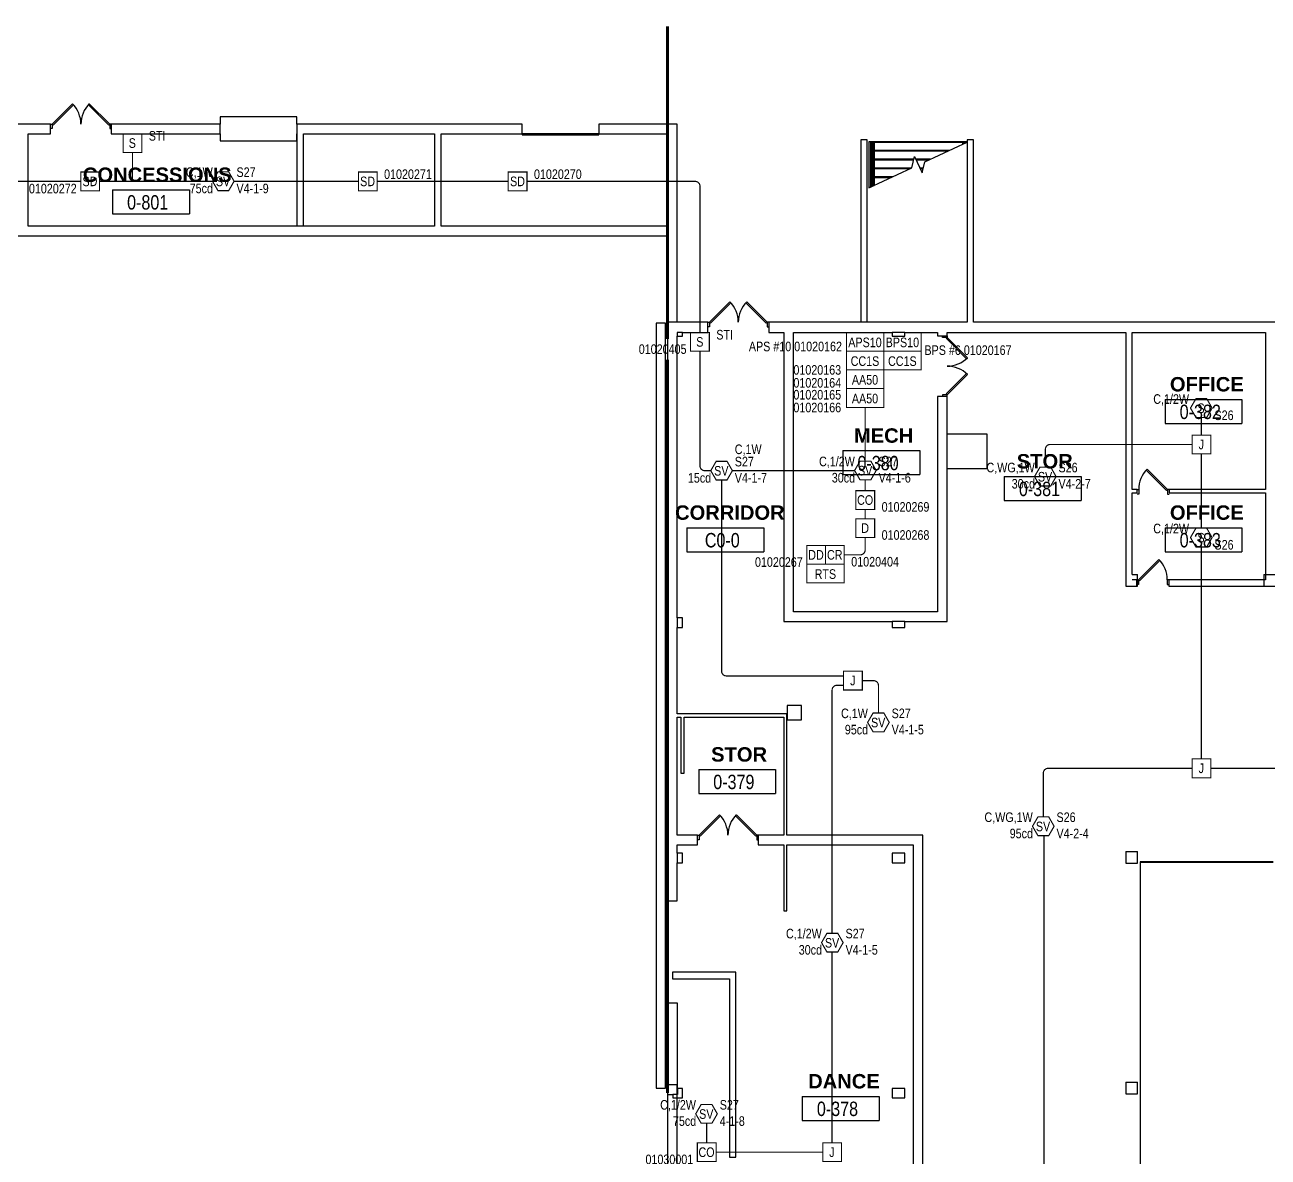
# Model space of a CAD drawing. Header units: inches. Extents: x 3516 to 15434, y -1454 to 5991.
# Drawn here: x 9389 to 10942, y 2782 to 4197 of the extents above; entities that cross this region are included whole.
import ezdxf
from ezdxf.enums import TextEntityAlignment as Align

# ---------------------------------------------------------------- set-up
doc = ezdxf.new("R2010")
doc.units = ezdxf.units.IN
doc.header["$LTSCALE"] = 0.25
doc.header["$MEASUREMENT"] = 0
for name, color, linetype in [('AMPLIFIER', 1, 'Continuous'), ('BACKGROUND', 8, 'Continuous'), ('CO DETECTOR', 1, 'Continuous'), ('CONDUIT', 6, 'Continuous'), ('DUCT DETECTOR', 1, 'Continuous'), ('HEAT DETECTOR', 1, 'Continuous'), ('JUNCTION BOX', 1, 'Continuous'), ('POWER SUPPLY', 1, 'Continuous'), ('PULL STATION', 1, 'Continuous'), ('RELAY MODULES', 1, 'Continuous'), ('REMOTE TEST STATION', 1, 'Continuous'), ('SIGNAL MODULE', 1, 'Continuous'), ('SMOKE DETECTOR', 1, 'Continuous'), ('SPEAKER', 1, 'Continuous'), ('SPEAKER STROBE', 1, 'Continuous')]:
    doc.layers.add(name, color=color, linetype=linetype)
doc.styles.add('Arial', font='arial.ttf', dxfattribs={"width": 0.8})
doc.styles.add('Arial_B_1', font='arialbd.ttf', dxfattribs={"height": 0.09375})
doc.styles.add('ESSCOE_TEXT', font='arial.ttf', dxfattribs={"width": 0.8, "height": 12})

# ---------------------------------------------------------------- blocks, each defined once
blk = doc.blocks.new('GC-S7')
at = {"layer": 'SPEAKER', "const_width": 1.46}
blk.add_lwpolyline([(13.8, 0.2), (7.1, 11.9), (-6.4, 11.9), (-13.2, 0.2), (-6.4, -11.5), (7.1, -11.5)], close=True, dxfattribs=at)
at = {"layer": 'SPEAKER', "style": 'Arial', "width": 0.8}
blk.add_text('S', height=12, dxfattribs=at).set_placement((0, 0), align=Align.MIDDLE)
for tag, p in [('C', (-15, 11.5)), ('1/2W', (-14.7, -8.8))]:
    blk.add_attdef(tag, text='', height=12, dxfattribs=at).set_placement(p, align=Align.MIDDLE_RIGHT)
blk.add_attdef('Speaker_Circuit', text='', height=12, dxfattribs=at).set_placement((16.8, -8.8), align=Align.MIDDLE_LEFT)
blk = doc.blocks.new('SIGA-278')
at = {"layer": 'PULL STATION', "const_width": 1.3}
blk.add_lwpolyline([(-11.5, -11.7), (-11.5, 11.7), (11.9, 11.7), (11.9, -11.7)], close=True, dxfattribs=at)
at = {"layer": 'PULL STATION', "style": 'Arial', "width": 0.8}
blk.add_text('S', height=12, dxfattribs=at).set_placement((0, 0), align=Align.MIDDLE)
for tag, p in [('ADDRESS', (20.6, 9)), ('ZONE', (20.6, -8.6))]:
    blk.add_attdef(tag, text='', height=12, dxfattribs=at).set_placement(p, align=Align.MIDDLE_LEFT)
blk.add_attdef('SUBSCRIPT', text='', height=12, dxfattribs=at).set_placement((-16.6, -9), align=Align.MIDDLE_RIGHT)
blk = doc.blocks.new('SIGA-COD')
at = {"layer": 'CO DETECTOR', "const_width": 1.3}
blk.add_lwpolyline([(-11.5, -11.7), (-11.5, 11.7), (11.9, 11.7), (11.9, -11.7)], close=True, dxfattribs=at)
at = {"layer": 'CO DETECTOR', "style": 'Arial', "width": 0.8}
blk.add_text('CO', height=12, dxfattribs=at).set_placement((0, 0), align=Align.MIDDLE)
for tag, p in [('ADDRESS', (20.6, 9)), ('ZONE', (20.6, -8.6))]:
    blk.add_attdef(tag, text='', height=12, dxfattribs=at).set_placement(p, align=Align.MIDDLE_LEFT)
blk.add_attdef('SUBSCRIPT', text='', height=12, dxfattribs=at).set_placement((-16.6, -9), align=Align.MIDDLE_RIGHT)
blk = doc.blocks.new('SIGA-HRD')
at = {"layer": 'HEAT DETECTOR', "const_width": 1.3}
blk.add_lwpolyline([(-11.5, -11.7), (-11.5, 11.7), (11.9, 11.7), (11.9, -11.7)], close=True, dxfattribs=at)
at = {"layer": 'HEAT DETECTOR', "style": 'Arial', "width": 0.8}
blk.add_text('D', height=12, dxfattribs=at).set_placement((0, 0), align=Align.MIDDLE)
for tag, p in [('ADDRESS', (20.6, 9)), ('ZONE', (20.6, -8.6))]:
    blk.add_attdef(tag, text='', height=12, dxfattribs=at).set_placement(p, align=Align.MIDDLE_LEFT)
blk.add_attdef('SUBSCRIPT', text='', height=12, dxfattribs=at).set_placement((-16.6, -9), align=Align.MIDDLE_RIGHT)
blk = doc.blocks.new('SIGA-CR')
at = {"layer": 'RELAY MODULES', "const_width": 1.3}
blk.add_lwpolyline([(-11.5, -11.7), (-11.5, 11.7), (11.9, 11.7), (11.9, -11.7)], close=True, dxfattribs=at)
at = {"layer": 'RELAY MODULES', "style": 'Arial', "width": 0.8}
blk.add_text('CR', height=12, dxfattribs=at).set_placement((0, 0), align=Align.MIDDLE)
for tag, p in [('ADDRESS', (20.6, 9)), ('ZONE', (20.6, -8.6))]:
    blk.add_attdef(tag, text='', height=12, dxfattribs=at).set_placement(p, align=Align.MIDDLE_LEFT)
blk.add_attdef('SUBSCRIPT', text='', height=12, dxfattribs=at).set_placement((-16.6, -9), align=Align.MIDDLE_RIGHT)
blk = doc.blocks.new('SIGA-SD')
at = {"layer": 'DUCT DETECTOR', "const_width": 1.3}
blk.add_lwpolyline([(-11.5, -11.7), (-11.5, 11.7), (11.9, 11.7), (11.9, -11.7)], close=True, dxfattribs=at)
at = {"layer": 'DUCT DETECTOR', "style": 'Arial', "width": 0.8}
blk.add_text('DD', height=12, dxfattribs=at).set_placement((0, 0), align=Align.MIDDLE)
for tag, p in [('ADDRESS', (20.6, 9)), ('ZONE', (20.6, -8.6))]:
    blk.add_attdef(tag, text='', height=12, dxfattribs=at).set_placement(p, align=Align.MIDDLE_LEFT)
blk.add_attdef('SUBSCRIPT', text='', height=12, dxfattribs=at).set_placement((-16.6, -9), align=Align.MIDDLE_RIGHT)
blk = doc.blocks.new('SD-TRK')
at = {"layer": 'REMOTE TEST STATION', "const_width": 1.25}
blk.add_lwpolyline([(-23.2, 12.4), (23.6, 12.4), (23.6, -11), (-23.2, -11)], close=True, dxfattribs=at)
at = {"layer": 'REMOTE TEST STATION', "style": 'Arial', "width": 0.8}
blk.add_text('RTS', height=12, dxfattribs=at).set_placement((0, 0), align=Align.MIDDLE)
blk.add_attdef('DD_NUMBER', text='', height=12, dxfattribs=at).set_placement((29.5, 10.2), align=Align.MIDDLE_LEFT)
blk = doc.blocks.new('GC-S7VM')
at = {"layer": 'SPEAKER STROBE', "const_width": 1.46}
blk.add_lwpolyline([(13.8, 0.2), (7.1, 11.9), (-6.4, 11.9), (-13.2, 0.2), (-6.4, -11.5), (7.1, -11.5)], close=True, dxfattribs=at)
at = {"layer": 'SPEAKER STROBE', "style": 'Arial', "width": 0.8}
blk.add_text('SV', height=12, dxfattribs=at).set_placement((0, 0), align=Align.MIDDLE)
for tag, p in [('C', (-12.9, 11.5)), ('CANDELA', (-12.6, -8.8)), ('1/2W', (-12.6, -29.2))]:
    blk.add_attdef(tag, text='', height=12, dxfattribs=at).set_placement(p, align=Align.MIDDLE_RIGHT)
for tag, p in [('Speaker_Circuit', (16.8, 11.5)), ('Visual_Circuit', (16.8, -8.8))]:
    blk.add_attdef(tag, text='', height=12, dxfattribs=at).set_placement(p, align=Align.MIDDLE_LEFT)
blk = doc.blocks.new('SIGA-PD')
at = {"layer": 'SMOKE DETECTOR', "const_width": 1.3}
blk.add_lwpolyline([(-11.5, -11.7), (-11.5, 11.7), (11.9, 11.7), (11.9, -11.7)], close=True, dxfattribs=at)
at = {"layer": 'SMOKE DETECTOR', "style": 'Arial', "width": 0.8}
blk.add_text('SD', height=12, dxfattribs=at).set_placement((0, 0), align=Align.MIDDLE)
for tag, p in [('ADDRESS', (20.6, 9)), ('ZONE', (20.6, -8.6))]:
    blk.add_attdef(tag, text='', height=12, dxfattribs=at).set_placement(p, align=Align.MIDDLE_LEFT)
blk.add_attdef('SUBSCRIPT', text='', height=12, dxfattribs=at).set_placement((-16.6, -9), align=Align.MIDDLE_RIGHT)
blk = doc.blocks.new('APS10A')
at = {"layer": 'POWER SUPPLY', "const_width": 1.25}
blk.add_lwpolyline([(-23.2, 12.4), (23.6, 12.4), (23.6, -11), (-23.2, -11)], close=True, dxfattribs=at)
at = {"layer": 'POWER SUPPLY', "style": 'Arial', "width": 0.8}
blk.add_text('APS10', height=12, dxfattribs=at).set_placement((0, 0), align=Align.MIDDLE)
for tag, p in [('SUBSCRIPT', (27.6, 11)), ('PANEL_#', (27.6, -9.7))]:
    blk.add_attdef(tag, text='', height=12, dxfattribs=at).set_placement(p, align=Align.MIDDLE_LEFT)
blk = doc.blocks.new('SIGA-CC1S')
at = {"layer": 'SIGNAL MODULE', "const_width": 1.25}
blk.add_lwpolyline([(-23.2, 12.4), (23.6, 12.4), (23.6, -11), (-23.2, -11)], close=True, dxfattribs=at)
at = {"layer": 'SIGNAL MODULE', "style": 'Arial', "width": 0.8}
blk.add_text('CC1S', height=12, dxfattribs=at).set_placement((0, 0), align=Align.MIDDLE)
for tag, p in [('ADDRESS', (28.8, 11.6)), ('SUBSCRIPT', (28.8, -10.7))]:
    blk.add_attdef(tag, text='', height=12, dxfattribs=at).set_placement(p, align=Align.MIDDLE_LEFT)
blk = doc.blocks.new('SIGA-AA50')
at = {"layer": 'AMPLIFIER', "const_width": 1.25}
blk.add_lwpolyline([(-23.2, 12.4), (23.6, 12.4), (23.6, -11), (-23.2, -11)], close=True, dxfattribs=at)
at = {"layer": 'AMPLIFIER', "style": 'Arial', "width": 0.8}
blk.add_text('AA50', height=12, dxfattribs=at).set_placement((0, 0), align=Align.MIDDLE)
blk.add_attdef('SUBSCRIPT', text='', height=12, dxfattribs=at).set_placement((27.6, 11), align=Align.MIDDLE_LEFT)
blk = doc.blocks.new('BPS10A')
at = {"layer": 'POWER SUPPLY', "const_width": 1.25}
blk.add_lwpolyline([(-23.2, 12.4), (23.6, 12.4), (23.6, -11), (-23.2, -11)], close=True, dxfattribs=at)
at = {"layer": 'POWER SUPPLY', "style": 'Arial', "width": 0.8}
blk.add_text('BPS10', height=12, dxfattribs=at).set_placement((0, 0), align=Align.MIDDLE)
for tag, p in [('SUBSCRIPT', (27.6, 11)), ('PANEL_#', (27.6, -9.7))]:
    blk.add_attdef(tag, text='', height=12, dxfattribs=at).set_placement(p, align=Align.MIDDLE_LEFT)
blk = doc.blocks.new('JUNCTION BOX')
at = {"const_width": 1.3}
blk.add_lwpolyline([(-11.5, -11.7), (-11.5, 11.7), (11.9, 11.7), (11.9, -11.7)], close=True, dxfattribs=at)
at = {"style": 'Arial', "width": 0.8}
blk.add_text('J', height=12, dxfattribs=at).set_placement((0, 0), align=Align.MIDDLE)
blk.add_attdef('SUBSCRIPT', text='', height=12, dxfattribs=at).set_placement((-16.6, -9), align=Align.MIDDLE_RIGHT)

msp = doc.modelspace()

# ---------------------------------------------------------------- linework, layer by layer
at = {"lineweight": 0, "const_width": 4}
for points in [[(10191.5, 3804), (10191.5, 4194.6)], [(10191.5, 2861.6), (10191.5, 3778.2)]]:
    msp.add_lwpolyline(points, dxfattribs=at)
at = {"layer": 'BACKGROUND'}
for p, q in [((9448, 4098.1), (9422.6, 4072.6)), ((9423.8, 4071.4), (9449.3, 4096.8)), ((9449.3, 4096.8), (9448, 4098.1)), ((9467.9, 4096.8), (9469.1, 4098.1)), ((9493.3, 4071.4), (9467.9, 4096.8)), ((9469.1, 4098.1), (9494.6, 4072.6)), ((9420.6, 4072.6), (8992.5, 4072.6)), ((9420.6, 4060.6), (9420.6, 4072.6)), ((9420.6, 4072.6), (9422.6, 4072.6)), ((9422.6, 4072.6), (9422.6, 4066.9)), ((9422.6, 4072.6), (9423.8, 4071.4)), ((9494.6, 4072.6), (9493.3, 4071.4)), ((9494.6, 4072.6), (9494.6, 4066.9)), ((9496.6, 4072.6), (9494.6, 4072.6)), ((9632.6, 4072.6), (9496.6, 4072.6)), ((9496.6, 4072.6), (9496.6, 4060.6)), ((9632.6, 4081.6), (9632.6, 4072.6)), ((9728.6, 4081.6), (9632.6, 4081.6)), ((9632.6, 4060.6), (9632.6, 4072.6)), ((9728.6, 4072.6), (9728.6, 4081.6)), ((10009.8, 4072.6), (9728.6, 4072.6)), ((9728.6, 4072.6), (9728.6, 4060.6)), ((10009.8, 4060.6), (10009.8, 4072.6)), ((10203.7, 4072.6), (10105.8, 4072.6)), ((10105.8, 4072.6), (10105.8, 4060.6)), ((10203.7, 3825.1), (10203.7, 4072.6)), ((9392.6, 4060.6), (9420.6, 4060.6)), ((9392.6, 3945.1), (9392.6, 4060.6)), ((9422.6, 4066.9), (9420.6, 4066.9)), ((9494.6, 4066.9), (9496.6, 4066.9)), ((9496.6, 4060.6), (9632.6, 4060.6)), ((9632.6, 4060.6), (9632.6, 4051.6)), ((9728.6, 4066.6), (9728.6, 3945.1)), ((9728.6, 4051.6), (9728.6, 4060.6)), ((9736.6, 4060.6), (9900.6, 4060.6)), ((9736.6, 3945.1), (9736.6, 4060.6)), ((9900.6, 4060.6), (9900.6, 3945.1)), ((9908.6, 4060.6), (10009.8, 4060.6)), ((9908.6, 3945.1), (9908.6, 4060.6)), ((10105.8, 4060.6), (10009.8, 4060.6)), ((10009.8, 4060.6), (10009.8, 4059.1)), ((10009.8, 4059.1), (10105.8, 4059.1)), ((10105.8, 4060.6), (10191.7, 4060.6)), ((10105.8, 4059.1), (10105.8, 4060.6)), ((10191.7, 4060.6), (10191.7, 3945.1)), ((9632.6, 4051.6), (9728.6, 4051.6)), ((10433, 4053.1), (10433, 3825.1)), ((10441, 4053.1), (10433, 4053.1)), ((10441, 3825.1), (10441, 4053.1)), ((10445, 4050.6), (10443, 4050.6)), ((10443, 4050.6), (10443, 3992.8)), ((10445, 4050.6), (10445, 4039.6)), ((10445.3, 4050.6), (10445, 4050.6)), ((10445.3, 4049.6), (10445, 4049.6)), ((10445, 4039.6), (10445, 4028.6)), ((10445.3, 4039.6), (10445, 4039.6)), ((10446.8, 4050.6), (10445.3, 4050.6)), ((10445.3, 4050.6), (10445.3, 3993.9)), ((10448.3, 4050.6), (10446.8, 4050.6)), ((10446.8, 4050.6), (10446.8, 3994.6)), ((10448.3, 4049.6), (10446.8, 4049.6)), ((10448.3, 4039.6), (10446.8, 4039.6)), ((10448.3, 4050.6), (10448.3, 4049.6)), ((10449.8, 4050.6), (10448.3, 4050.6)), ((10448.3, 4050.6), (10448.3, 3995.3)), ((10560.3, 4050.6), (10449.8, 4050.6)), ((10449.8, 4049.6), (10449.8, 4050.6)), ((10449.8, 4050.6), (10449.8, 3996)), ((10560.3, 4049.6), (10449.8, 4049.6)), ((10543.4, 4039.6), (10449.8, 4039.6)), ((10513.2, 4025.5), (10567, 4050.6)), ((10560.3, 4050.6), (10560.3, 4049.6)), ((10561.8, 4050.6), (10560.3, 4050.6)), ((10560.3, 4050.6), (10560.3, 4047.5)), ((10560.3, 4047.5), (10561.8, 4048.2)), ((10563.3, 4050.6), (10561.8, 4050.6)), ((10561.8, 4049.6), (10561.8, 4050.6)), ((10561.8, 4050.6), (10561.8, 4048.2)), ((10563.3, 4049.6), (10561.8, 4049.6)), ((10564.8, 4050.6), (10563.3, 4050.6)), ((10563.3, 4050.6), (10563.3, 4048.9)), ((10563.3, 4048.9), (10564.8, 4049.6)), ((10565, 4050.6), (10564.8, 4050.6)), ((10564.8, 4050.6), (10564.8, 4049.6)), ((10564.9, 4049.6), (10564.8, 4049.6)), ((10566, 4050.6), (10565, 4050.6)), ((10565, 4050.6), (10565, 4049.7)), ((10566, 4053.1), (10566, 3825.1)), ((10574, 4053.1), (10566, 4053.1)), ((10574, 3825.1), (10574, 4053.1)), ((10445.3, 4038.6), (10445, 4038.6)), ((10445, 4028.6), (10445, 4017.6)), ((10445.3, 4028.6), (10445, 4028.6)), ((10445.3, 4027.6), (10445, 4027.6)), ((10448.3, 4038.6), (10446.8, 4038.6)), ((10448.3, 4028.6), (10446.8, 4028.6)), ((10448.3, 4027.6), (10446.8, 4027.6)), ((10541.3, 4038.6), (10449.8, 4038.6)), ((10499.5, 4028.6), (10449.8, 4028.6)), ((10499.2, 4027.6), (10449.8, 4027.6)), ((10496.9, 4017.9), (10500.3, 4031.9)), ((10500.3, 4031.9), (10509.8, 4011.5)), ((10519.9, 4028.6), (10501.8, 4028.6)), ((10517.7, 4027.6), (10502.3, 4027.6)), ((10509.8, 4011.5), (10513.2, 4025.5)), ((10443, 3992.8), (10496.9, 4017.9)), ((10445, 4017.6), (10445, 4006.6)), ((10445.3, 4017.6), (10445, 4017.6)), ((10445.3, 4016.6), (10445, 4016.6)), ((10448.3, 4017.6), (10446.8, 4017.6)), ((10448.3, 4016.6), (10446.8, 4016.6)), ((10496.3, 4017.6), (10449.8, 4017.6)), ((10494.1, 4016.6), (10449.8, 4016.6)), ((10511.3, 4017.6), (10506.9, 4017.6)), ((10511, 4016.6), (10507.4, 4016.6)), ((10445, 4006.6), (10445, 3995.6)), ((10445.3, 4006.6), (10445, 4006.6)), ((10445.3, 4005.6), (10445, 4005.6)), ((10445, 3995.6), (10445, 3993.7)), ((10445.3, 3995.6), (10445, 3995.6)), ((10445.3, 3994.6), (10445, 3994.6)), ((10445.3, 3993.9), (10446.8, 3994.6)), ((10448.3, 4006.6), (10446.8, 4006.6)), ((10448.3, 4005.6), (10446.8, 4005.6)), ((10448.3, 3995.6), (10446.8, 3995.6)), ((10446.9, 3994.6), (10446.8, 3994.6)), ((10448.3, 3995.3), (10449.8, 3996)), ((10472.7, 4006.6), (10449.8, 4006.6)), ((10470.5, 4005.6), (10449.8, 4005.6)), ((9498.1, 3990.4), (9594.1, 3990.4)), ((9498.1, 3990.4), (9498.1, 3960.4)), ((9594.1, 3990.4), (9594.1, 3960.4)), ((9498.1, 3960.4), (9594.1, 3960.4)), ((8410.1, 3933.1), (10191.7, 3933.1)), ((9900.6, 3945.1), (9392.6, 3945.1)), ((10191.7, 3945.1), (9908.6, 3945.1)), ((10191.7, 3933.1), (10191.7, 3102.1)), ((10269.5, 3850.6), (10244, 3825.1)), ((10245.3, 3823.9), (10270.7, 3849.3)), ((10270.7, 3849.3), (10269.5, 3850.6)), ((10289.3, 3849.3), (10290.6, 3850.6)), ((10314.8, 3823.9), (10289.3, 3849.3)), ((10290.6, 3850.6), (10316, 3825.1)), ((10177.2, 3824), (10177.2, 2868)), ((10189.2, 3824), (10177.2, 3824)), ((10189.2, 2868), (10189.2, 3824)), ((10242, 3825.1), (10191.7, 3825.1)), ((10242, 3812.1), (10242, 3825.1)), ((10242, 3825.1), (10244, 3825.1)), ((10244, 3825.1), (10244, 3819.4)), ((10244, 3825.1), (10245.3, 3823.9)), ((10316, 3825.1), (10314.8, 3823.9)), ((10316, 3825.1), (10316, 3819.4)), ((10318, 3825.1), (10316, 3825.1)), ((10566, 3825.1), (10318, 3825.1)), ((10318, 3825.1), (10318, 3812.1)), ((11560.5, 3825.1), (10574, 3825.1)), ((10210.2, 3812.1), (10203.7, 3812.1)), ((10203.7, 3812.1), (10203.7, 3807.6)), ((10203.7, 3455.6), (10203.7, 3807.6)), ((10203.7, 3807.6), (10210.2, 3807.6)), ((10210.2, 3812.1), (10242, 3812.1)), ((10210.2, 3807.6), (10210.2, 3812.1)), ((10244, 3819.4), (10242, 3819.4)), ((10316, 3819.4), (10318, 3819.4)), ((10318, 3812.1), (10337, 3812.1)), ((10337, 3812.1), (10337, 3451.1)), ((10349, 3812.1), (10472.2, 3812.1)), ((10349, 3463.1), (10349, 3812.1)), ((10488.2, 3812.1), (10472.2, 3812.1)), ((10472.2, 3812.1), (10472.2, 3807.6)), ((10472.2, 3807.6), (10488.2, 3807.6)), ((10488.2, 3812.1), (10529, 3812.1)), ((10488.2, 3807.6), (10488.2, 3812.1)), ((10529, 3812.1), (10529, 3808.1)), ((10529, 3808.1), (10541, 3808.1)), ((10535.3, 3806.1), (10535.3, 3808.1)), ((10541, 3806.1), (10535.3, 3806.1)), ((10541, 3806.1), (10539.8, 3804.9)), ((10541, 3812.1), (10764.3, 3812.1)), ((10541, 3808.1), (10541, 3812.1)), ((10541, 3808.1), (10541, 3806.1)), ((10566.5, 3780.7), (10541, 3806.1)), ((10764.3, 3812.1), (10764.3, 3495.1)), ((10772.3, 3812.1), (10938.8, 3812.1)), ((10772.3, 3615.9), (10772.3, 3812.1)), ((10938.8, 3812.1), (10938.8, 3615.9)), ((10539.8, 3804.9), (10565.3, 3779.4)), ((10565.3, 3779.4), (10566.5, 3780.7)), ((10539.8, 3735.4), (10565.3, 3760.8)), ((10566.5, 3759.6), (10541, 3734.1)), ((10565.3, 3760.8), (10566.5, 3759.6)), ((10541, 3732.1), (10529, 3732.1)), ((10529, 3732.1), (10529, 3463.1)), ((10535.3, 3734.1), (10535.3, 3732.1)), ((10541, 3734.1), (10535.3, 3734.1)), ((10541, 3734.1), (10539.8, 3735.4)), ((10541, 3732.1), (10541, 3734.1)), ((10541, 3451.1), (10541, 3732.1)), ((10813.3, 3728.6), (10909.3, 3728.6)), ((10813.3, 3728.6), (10813.3, 3698.6)), ((10909.3, 3728.6), (10909.3, 3698.6)), ((10813.3, 3698.6), (10909.3, 3698.6)), ((10591, 3685.1), (10541, 3685.1)), ((10591, 3642.1), (10591, 3685.1)), ((10410.7, 3664.5), (10506.7, 3664.5)), ((10410.7, 3664.5), (10410.7, 3634.5)), ((10506.7, 3664.5), (10506.7, 3634.5)), ((10541, 3642.1), (10591, 3642.1)), ((10789.6, 3640.1), (10790.8, 3641.3)), ((10815, 3614.6), (10789.6, 3640.1)), ((10790.8, 3641.3), (10816.3, 3615.9)), ((10410.7, 3634.5), (10506.7, 3634.5)), ((10612.4, 3632.3), (10708.4, 3632.3)), ((10612.4, 3632.3), (10612.4, 3602.3)), ((10708.4, 3632.3), (10708.4, 3602.3)), ((10778.3, 3615.9), (10772.3, 3615.9)), ((10772.3, 3509.6), (10772.3, 3611.9)), ((10772.3, 3611.9), (10778.3, 3611.9)), ((10778.3, 3615.9), (10780.3, 3615.9)), ((10778.3, 3611.9), (10778.3, 3615.9)), ((10780.3, 3610.1), (10778.3, 3610.1)), ((10780.3, 3615.9), (10780.3, 3610.1)), ((10816.3, 3615.9), (10815, 3614.6)), ((10816.3, 3615.9), (10816.3, 3610.1)), ((10818.3, 3615.9), (10816.3, 3615.9)), ((10816.3, 3610.1), (10818.3, 3610.1)), ((10938.8, 3615.9), (10818.3, 3615.9)), ((10818.3, 3615.9), (10818.3, 3611.9)), ((10818.3, 3611.9), (10938.8, 3611.9)), ((10938.8, 3611.9), (10938.8, 3503.1)), ((10612.4, 3602.3), (10708.4, 3602.3)), ((10215.7, 3568.2), (10311.7, 3568.2)), ((10215.7, 3568.2), (10215.7, 3538.2)), ((10311.7, 3568.2), (10311.7, 3538.2)), ((10813.3, 3568.2), (10909.3, 3568.2)), ((10813.3, 3568.2), (10813.3, 3538.2)), ((10909.3, 3568.2), (10909.3, 3538.2)), ((10215.7, 3538.2), (10311.7, 3538.2)), ((10805.5, 3528.6), (10780, 3503.1)), ((10781.3, 3501.9), (10806.7, 3527.3)), ((10806.7, 3527.3), (10805.5, 3528.6)), ((10813.3, 3538.2), (10909.3, 3538.2)), ((10772.3, 3509.6), (10778.8, 3509.6)), ((10778, 3503.1), (10772.3, 3503.1)), ((10778, 3495.1), (10778, 3503.1)), ((10778, 3503.1), (10780, 3503.1)), ((10780, 3497.4), (10778, 3497.4)), ((10778.8, 3495.1), (10778.8, 3509.6)), ((10780, 3503.1), (10780, 3497.4)), ((10780, 3503.1), (10781.3, 3501.9)), ((10816, 3503.1), (10816, 3497.4)), ((10818, 3503.1), (10816, 3503.1)), ((10816, 3497.4), (10818, 3497.4)), ((10938.8, 3503.1), (10818, 3503.1)), ((10818, 3503.1), (10818, 3495.1)), ((10936.5, 3509.6), (10951, 3509.6)), ((10936.5, 3509.6), (10936.5, 3495.1)), ((10764.3, 3495.1), (10778, 3495.1)), ((10772.3, 3495.1), (10778.8, 3495.1)), ((10818, 3495.1), (11132.5, 3495.1)), ((10936.5, 3495.1), (10951, 3495.1)), ((10210.2, 3455.6), (10203.7, 3455.6)), ((10203.7, 3455.6), (10203.7, 3443.6)), ((10210.2, 3443.6), (10210.2, 3455.6)), ((10337, 3451.1), (10472.2, 3451.1)), ((10529, 3463.1), (10349, 3463.1)), ((10488.2, 3451.1), (10472.2, 3451.1)), ((10472.2, 3451.1), (10472.2, 3443.6)), ((10488.2, 3451.1), (10541, 3451.1)), ((10488.2, 3443.6), (10488.2, 3451.1)), ((10203.7, 3335.6), (10203.7, 3443.6)), ((10203.7, 3443.6), (10210.2, 3443.6)), ((10472.2, 3443.6), (10488.2, 3443.6)), ((10359, 3346.1), (10341, 3346.1)), ((10341, 3346.1), (10341, 3328.1)), ((10359, 3328.1), (10359, 3346.1)), ((10340.7, 3335.6), (10203.7, 3335.6)), ((10203.7, 3184), (10203.7, 3331.6)), ((10203.7, 3331.6), (10208.2, 3331.6)), ((10208.2, 3331.6), (10208.2, 3261.6)), ((10212.2, 3331.6), (10336.7, 3331.6)), ((10212.2, 3261.6), (10212.2, 3331.6)), ((10336.7, 3331.6), (10336.7, 3184)), ((10340.7, 3184), (10340.7, 3335.6)), ((10341, 3328.1), (10359, 3328.1)), ((10230.5, 3266), (10326.5, 3266)), ((10230.5, 3266), (10230.5, 3236)), ((10326.5, 3266), (10326.5, 3236)), ((10208.2, 3261.6), (10212.2, 3261.6)), ((10230.5, 3236), (10326.5, 3236)), ((10256.5, 3209.4), (10231, 3184)), ((10232.3, 3182.7), (10257.7, 3208.2)), ((10257.7, 3208.2), (10256.5, 3209.4)), ((10276.3, 3208.2), (10277.6, 3209.4)), ((10301.8, 3182.7), (10276.3, 3208.2)), ((10277.6, 3209.4), (10303, 3184)), ((10229, 3184), (10203.7, 3184)), ((10203.7, 3161.6), (10203.7, 3172)), ((10203.7, 3172), (10229, 3172)), ((10229, 3172), (10229, 3184)), ((10229, 3184), (10231, 3184)), ((10231, 3178.2), (10229, 3178.2)), ((10231, 3184), (10231, 3178.2)), ((10231, 3184), (10232.3, 3182.7)), ((10303, 3184), (10301.8, 3182.7)), ((10303, 3184), (10303, 3178.2)), ((10305, 3184), (10303, 3184)), ((10303, 3178.2), (10305, 3178.2)), ((10336.7, 3184), (10305, 3184)), ((10305, 3184), (10305, 3172)), ((10305, 3172), (10336.7, 3172)), ((10336.7, 3172), (10336.7, 3089.6)), ((10510.5, 3184), (10340.7, 3184)), ((10340.7, 3172), (10498.5, 3172)), ((10340.7, 3089.6), (10340.7, 3172)), ((10498.5, 3172), (10498.5, 2587.6)), ((10510.5, 2335.6), (10510.5, 3184)), ((10210.2, 3161.6), (10203.7, 3161.6)), ((10203.7, 3161.6), (10203.7, 3149.6)), ((10210.2, 3149.6), (10210.2, 3161.6)), ((10488.2, 3161.6), (10472.2, 3161.6)), ((10472.2, 3161.6), (10472.2, 3149.6)), ((10488.2, 3149.6), (10488.2, 3161.6)), ((10764.3, 3163.4), (10778.8, 3163.4)), ((10764.3, 3163.4), (10764.3, 3148.9)), ((10778.8, 3148.9), (10778.8, 3163.4)), ((10203.7, 3102.1), (10203.7, 3149.6)), ((10203.7, 3149.6), (10210.2, 3149.6)), ((10472.2, 3149.6), (10488.2, 3149.6)), ((10764.3, 3148.9), (10778.8, 3148.9)), ((10948.5, 3150.6), (10782.2, 3150.6)), ((10782.2, 3150.6), (10782.2, 2334.1)), ((10782.7, 3150.1), (10948.5, 3150.1)), ((10782.7, 2334.1), (10782.7, 3150.1)), ((10191.7, 3102.1), (10203.7, 3102.1)), ((10336.7, 3089.6), (10340.7, 3089.6)), ((10277, 3012.6), (10197.7, 3012.6)), ((10197.7, 3012.6), (10197.7, 3004.6)), ((10197.7, 3004.6), (10269, 3004.6)), ((10269, 3004.6), (10269, 2781.6)), ((10277, 2781.6), (10277, 3012.6)), ((10191.7, 2974.1), (10191.7, 2860.1)), ((10204.2, 2974.1), (10191.7, 2974.1)), ((10204.2, 2867.6), (10204.2, 2974.1)), ((10764.3, 2875.4), (10778.8, 2875.4)), ((10764.3, 2875.4), (10764.3, 2860.9)), ((10778.8, 2860.9), (10778.8, 2875.4)), ((10177.2, 2868), (10189.2, 2868)), ((10191.5, 2872), (10191.5, 1957.6)), ((10203.5, 2872), (10191.5, 2872)), ((10191.7, 2860.1), (10198.2, 2860.1)), ((10198.2, 2860.1), (10198.2, 2855.6)), ((10204.2, 2860.1), (10198.2, 2860.1)), ((10203.5, 2587.6), (10203.5, 2872)), ((10210.2, 2867.6), (10204.2, 2867.6)), ((10204.2, 2867.6), (10204.2, 2860.1)), ((10210.2, 2855.6), (10210.2, 2867.6)), ((10488.2, 2867.6), (10472.2, 2867.6)), ((10472.2, 2867.6), (10472.2, 2855.6)), ((10488.2, 2855.6), (10488.2, 2867.6)), ((10764.3, 2860.9), (10778.8, 2860.9)), ((10198.2, 2855.6), (10210.2, 2855.6)), ((10360, 2857.6), (10456, 2857.6)), ((10360, 2857.6), (10360, 2827.6)), ((10456, 2857.6), (10456, 2827.6)), ((10472.2, 2855.6), (10488.2, 2855.6)), ((10360, 2827.6), (10456, 2827.6)), ((10269, 2781.6), (10277, 2781.6))]:
    msp.add_line(p, q, dxfattribs=at)
for centre, start, end in [((9422.6, 4072.6), 0, 45), ((9494.6, 4072.6), 135, 180), ((10244, 3825.1), 0, 45), ((10316, 3825.1), 135, 180), ((10541, 3806.1), 270, 315), ((10541, 3734.1), 45, 90), ((10816.3, 3615.9), 135, 180), ((10780, 3503.1), 0, 45), ((10231, 3184), 0, 45), ((10303, 3184), 135, 180)]:
    msp.add_arc(centre, 36, start, end, dxfattribs=at)
at = {"layer": 'CONDUIT', "lineweight": 0, "const_width": 1.5}
for points in [[(9523, 4037.2), (9523, 4001)], [(9458.4, 4001), (9198, 4001)], [(9623.2, 4001), (9481.8, 4001)], [(9805.3, 4001), (9650, 4001)], [(9992.6, 4001), (9828.6, 4001)], [(10438.5, 3651.4), (10438.5, 3718.6)], [(10858.5, 3706), (10858.5, 3683.9)], [(10858.5, 3660.5), (10858.5, 3568.2)], [(10272.6, 3639.5), (10425.4, 3639.5)], [(10438.5, 3614.5), (10438.5, 3628)], [(10438.5, 3579.4), (10438.5, 3591.2)], [(10858.5, 3544.2), (10858.5, 3279.2)], [(11041.6, 3267.5), (10870.4, 3267.5)], [(10662, 2607.6), (10662, 3183.4)], [(10397.2, 2799.5), (10397.2, 3038.1)], [(10240.5, 2799.5), (10240.5, 2824)], [(10252.2, 2787.8), (10385.5, 2787.8)]]:
    msp.add_lwpolyline(points, dxfattribs=at)
for points in [[(10232.1, 3812.1), (10232.1, 3995, 0.414214), (10226.1, 4001), (10016, 4001)], [(10245.6, 3639.5), (10238.1, 3639.5, -0.414214), (10232.1, 3645.5), (10232.1, 3788.7)], [(10663.7, 3643.8), (10663.7, 3666.2, -0.414214), (10669.7, 3672.2), (10847, 3672.2)], [(10411.6, 3383), (10265.1, 3383, -0.414214), (10259.1, 3389), (10259.1, 3627.8)], [(10412.4, 3534.3), (10432.5, 3534.3, 0.414214), (10438.5, 3540.3), (10438.5, 3556)], [(10411.6, 3371.3), (10403.2, 3371.3, 0.414214), (10397.2, 3365.3), (10397.2, 3061.4)], [(10455.1, 3336.6), (10455.1, 3371.1, 0.414214), (10449.1, 3377.1), (10435, 3377.1)], [(10847, 3267.5), (10667.1, 3267.5, 0.414214), (10661.1, 3261.5), (10661.1, 3206.8)]]:
    msp.add_lwpolyline(points, format="xyb", dxfattribs=at)

# ---------------------------------------------------------------- block references
at = {"layer": 'AMPLIFIER'}
for p in [(10438.3, 3753), (10438.3, 3729.6)]:
    msp.add_blockref('SIGA-AA50', p, dxfattribs=at)
at = {"layer": 'CO DETECTOR'}
for p, values in [((10438.5, 3602.8), {'ZONE': '01020269'}), ((10240.3, 2787.8), {'SUBSCRIPT': '01030001'})]:
    msp.add_blockref('SIGA-COD', p, dxfattribs=at).add_auto_attribs(values)
at = {"layer": 'DUCT DETECTOR'}
msp.add_blockref('SIGA-SD', (10377.1, 3534.3), dxfattribs=at).add_auto_attribs({'SUBSCRIPT': '01020267'})
at = {"layer": 'HEAT DETECTOR'}
msp.add_blockref('SIGA-HRD', (10438.5, 3567.7), dxfattribs=at).add_auto_attribs({'ZONE': '01020268'})
at = {"layer": 'JUNCTION BOX'}
for p in [(10858.5, 3672.2), (10423.1, 3377.1), (10858.5, 3267.5), (10397, 2787.8)]:
    msp.add_blockref('JUNCTION BOX', p, dxfattribs=at)
at = {"layer": 'POWER SUPPLY'}
ref = msp.add_blockref('APS10A', (10438.3, 3799.8), dxfattribs=at)
ref.add_attrib('PANEL_#', 'APS #10 01020162', dxfattribs={"height": 12, "style": 'Arial', "width": 0.8}).set_placement((10293.2, 3794.7), align=Align.MIDDLE_LEFT)
msp.add_blockref('BPS10A', (10485, 3799.8), dxfattribs=at).add_auto_attribs({'PANEL_#': 'BPS #6 01020167'})
at = {"layer": 'PULL STATION'}
for p, values in [((9522.8, 4048.9), {'ADDRESS': 'STI'}), ((10231.9, 3800.4), {'ADDRESS': 'STI', 'SUBSCRIPT': '01020405'})]:
    msp.add_blockref('SIGA-278', p, dxfattribs=at).add_auto_attribs(values)
at = {"layer": 'RELAY MODULES'}
msp.add_blockref('SIGA-CR', (10400.5, 3534.3), dxfattribs=at).add_auto_attribs({'ZONE': '01020404'})
at = {"layer": 'REMOTE TEST STATION'}
msp.add_blockref('SD-TRK', (10388.8, 3510.3), dxfattribs=at)
at = {"layer": 'SIGNAL MODULE'}
for p in [(10438.3, 3776.4), (10485, 3776.4)]:
    msp.add_blockref('SIGA-CC1S', p, dxfattribs=at)
at = {"layer": 'SMOKE DETECTOR'}
for p, values in [((9469.9, 4001), {'SUBSCRIPT': '01020272'}), ((9816.8, 4001), {'ADDRESS': '01020271'}), ((10004.1, 4001), {'ADDRESS': '01020270'})]:
    msp.add_blockref('SIGA-PD', p, dxfattribs=at).add_auto_attribs(values)
at = {"layer": 'SPEAKER'}
for p in [(10858.2, 3717.5), (10858.2, 3555.7)]:
    msp.add_blockref('GC-S7', p, dxfattribs=at).add_auto_attribs({'C': 'C,1/2W', 'Speaker_Circuit': 'S26'})
at = {"layer": 'SPEAKER STROBE'}
for p, values in [((9636.2, 4001), {'C': 'C,1W', 'Speaker_Circuit': 'S27', 'Visual_Circuit': 'V4-1-9', 'CANDELA': '75cd'}), ((10438.5, 3639.5), {'C': 'C,1/2W', 'Speaker_Circuit': 'S27', 'Visual_Circuit': 'V4-1-6', 'CANDELA': '30cd'}), ((10663.3, 3631.9), {'C': 'C,WG,1W', 'Speaker_Circuit': 'S26', 'Visual_Circuit': 'V4-2-7', 'CANDELA': '30cd'}), ((10454.8, 3324.7), {'C': 'C,1W', 'Speaker_Circuit': 'S27', 'Visual_Circuit': 'V4-1-5', 'CANDELA': '95cd'}), ((10660.8, 3194.9), {'C': 'C,WG,1W', 'Speaker_Circuit': 'S26', 'Visual_Circuit': 'V4-2-4', 'CANDELA': '95cd'}), ((10397.2, 3049.5), {'C': 'C,1/2W', 'Speaker_Circuit': 'S27', 'Visual_Circuit': 'V4-1-5', 'CANDELA': '30cd'}), ((10240, 2835.5), {'C': 'C,1/2W', 'Speaker_Circuit': 'S27', 'Visual_Circuit': '4-1-8', 'CANDELA': '75cd'})]:
    msp.add_blockref('GC-S7VM', p, dxfattribs=at).add_auto_attribs(values)
ref = msp.add_blockref('GC-S7VM', (10258.8, 3639.3), dxfattribs=at)
ref.add_attrib('C', 'C,1W', dxfattribs={"height": 12, "style": 'Arial', "width": 0.8}).set_placement((10309.1, 3666.2), align=Align.MIDDLE_RIGHT)
ref.add_attrib('Speaker_Circuit', 'S27', dxfattribs={"height": 12, "style": 'Arial', "width": 0.8}).set_placement((10275.6, 3650.8), align=Align.MIDDLE_LEFT)
ref.add_attrib('Visual_Circuit', 'V4-1-7', dxfattribs={"height": 12, "style": 'Arial', "width": 0.8}).set_placement((10275.6, 3630.5), align=Align.MIDDLE_LEFT)
ref.add_attrib('CANDELA', '15cd', dxfattribs={"height": 12, "style": 'Arial', "width": 0.8}).set_placement((10246.1, 3630.5), align=Align.MIDDLE_RIGHT)

# ---------------------------------------------------------------- texts
at = {"layer": 'AMPLIFIER', "style": 'ESSCOE_TEXT', "width": 0.8}
for s, p in [('01020163', (10408.5, 3765.4)), ('01020164', (10408.5, 3749.3)), ('01020165', (10408.5, 3734.4)), ('01020166', (10408.5, 3718.4))]:
    msp.add_text(s, height=12, dxfattribs=at).set_placement(p, align=Align.MIDDLE_RIGHT)
at = {"layer": 'BACKGROUND', "char_height": 18, "attachment_point": 1}
for s, insert, width, style in [('CONCESSIONS', (9461.1, 4018.3), 205.616, 'Arial_B_1'), ('0-801', (9516.3, 3983.8), 70.357, 'Arial'), ('OFFICE', (10819.3, 3756.5), 101.444, 'Arial_B_1'), ('0-382', (10831.5, 3722), 70.357, 'Arial'), ('MECH', (10424.5, 3692.4), 82.355, 'Arial_B_1'), ('0-380', (10428.9, 3658), 70.357, 'Arial'), ('STOR', (10628, 3660.2), 77.992, 'Arial_B_1'), ('0-381', (10630.6, 3625.7), 70.357, 'Arial'), ('CORRIDOR', (10201, 3596.1), 151.621, 'Arial_B_1'), ('OFFICE', (10819.3, 3596.1), 101.444, 'Arial_B_1'), ('C0-0', (10238.2, 3561.6), 59.994, 'Arial'), ('0-383', (10831.5, 3561.6), 70.357, 'Arial'), ('STOR', (10246.1, 3293.9), 77.992, 'Arial_B_1'), ('0-379', (10248.7, 3259.5), 70.357, 'Arial'), ('DANCE', (10367.3, 2885.5), 98.172, 'Arial_B_1'), ('0-378', (10378.2, 2851), 70.357, 'Arial')]:
    msp.add_mtext(s, dxfattribs=dict(at, insert=insert, width=width, style=style))

doc.saveas('drawing.dxf')
